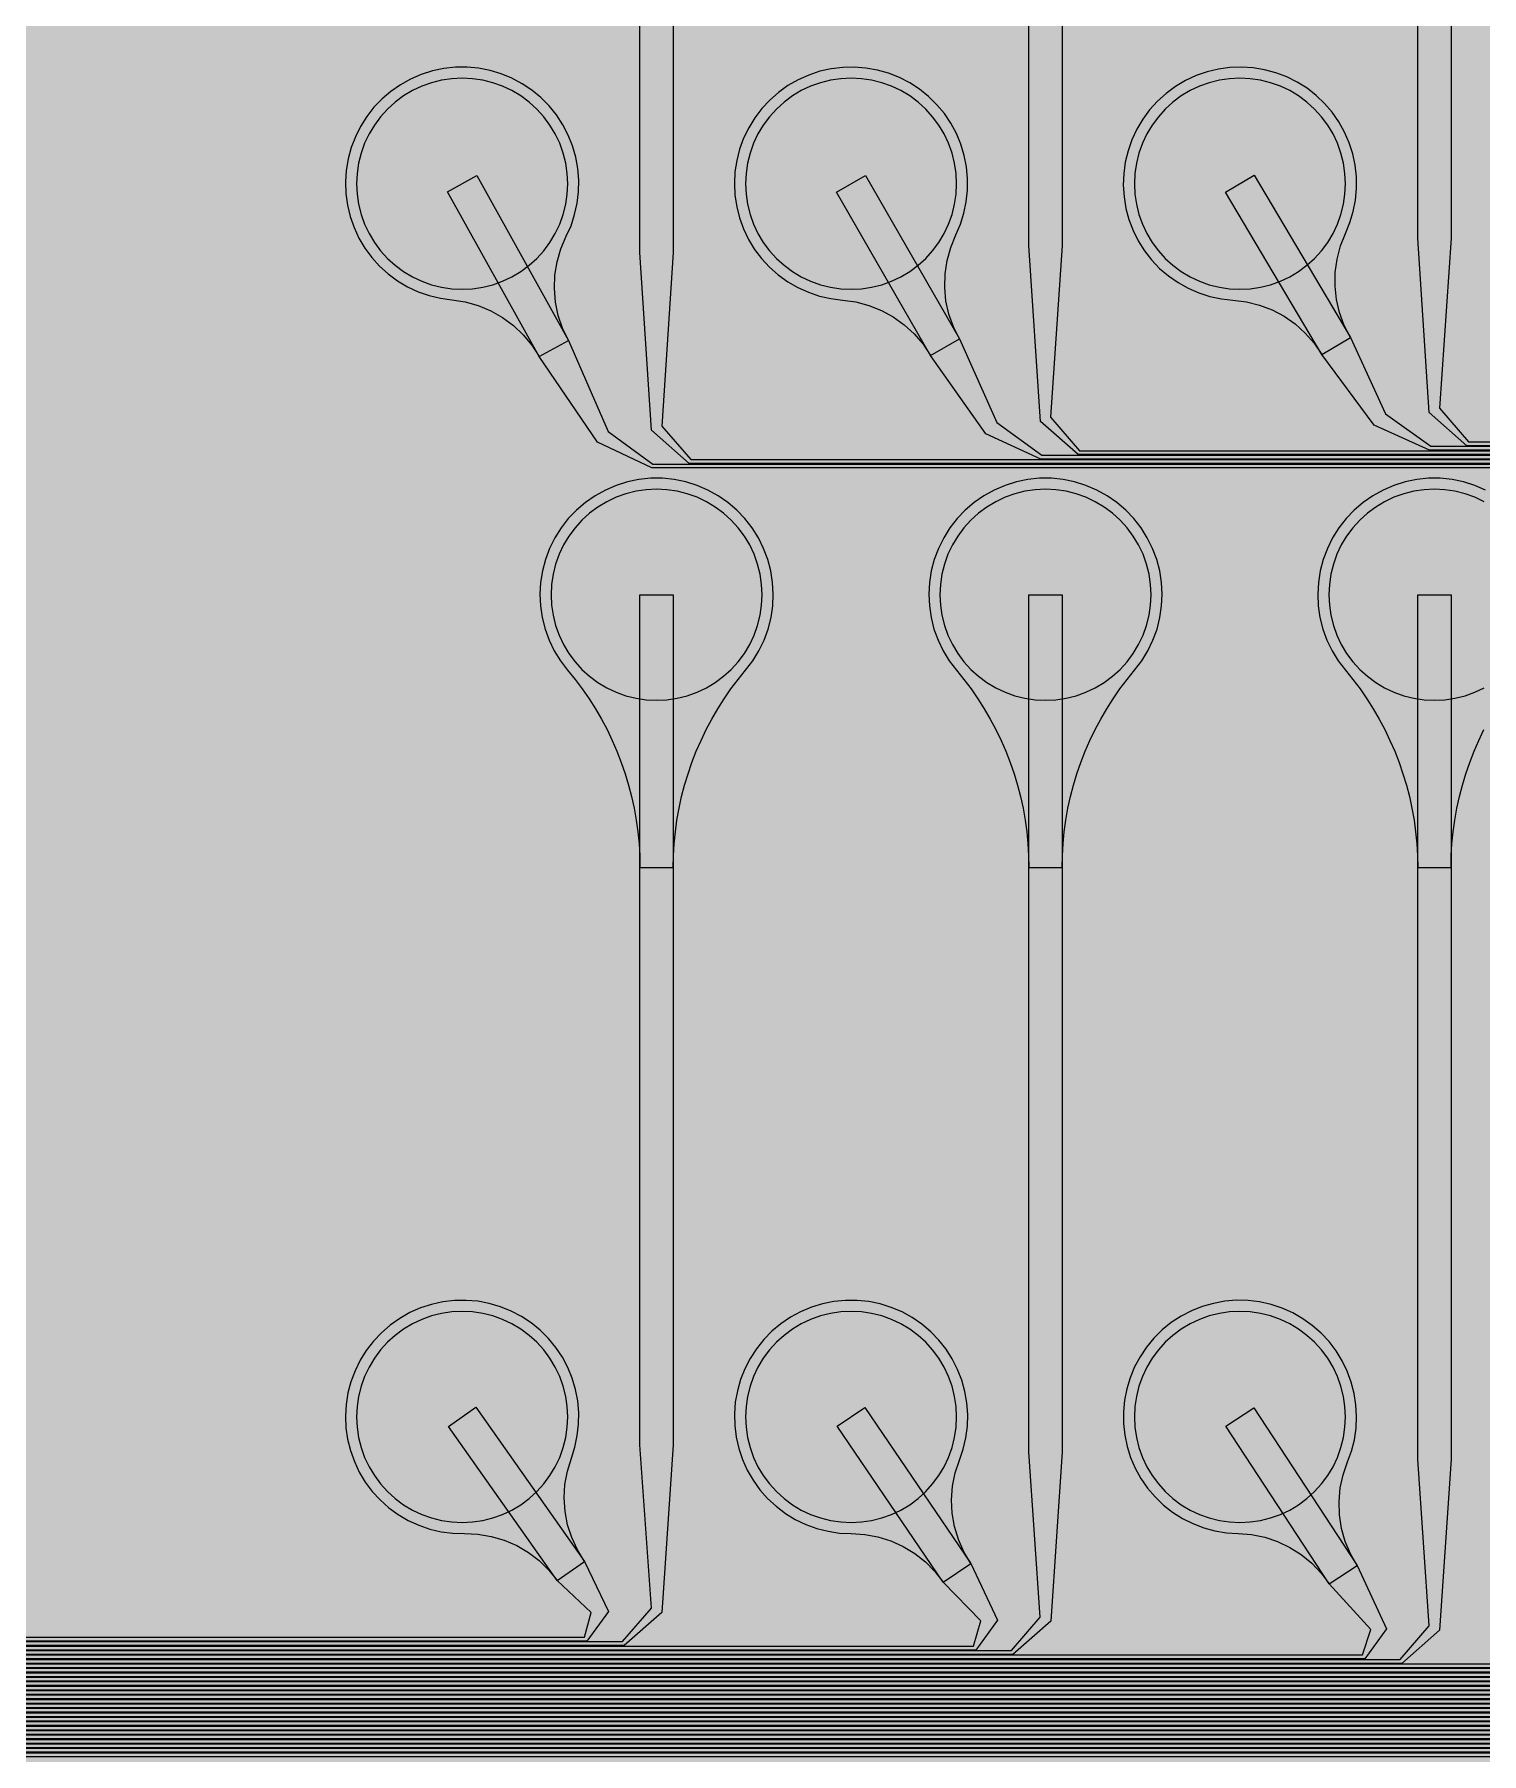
# Model space of a CAD drawing. Header units: metres. Extents: x -7231 to 10969, y -37556 to 1873.
# Drawn here: x 3172 to 4474, y -36084 to -34537 of the extents above; entities that cross this region are included whole.
import ezdxf

# ---------------------------------------------------------------- set-up
doc = ezdxf.new("R2010")
doc.units = ezdxf.units.M
for name, color, linetype in [('Metal1', 4, 'CONTINUOUS'), ('Metal2', 3, 'CONTINUOUS'), ('Polyimide', 7, 'CONTINUOUS'), ('Polyimide_Negative', 5, 'CONTINUOUS')]:
    doc.layers.add(name, color=color, linetype=linetype)

msp = doc.modelspace()

# ---------------------------------------------------------------- hatches: boundary and pattern name
at = {"layer": 'Polyimide'}
msp.add_hatch(color=7, dxfattribs=at).paths.add_polyline_path([(4065.7, -468), (4066.7, -502), (4068.5, -536), (4071.4, -570), (4075.5, -604), (4081, -638), (4088, -672), (4096.5, -706), (4106.6, -740), (4118.3, -774), (4131.6, -808), (4146.5, -842), (4162.9, -876), (4180.7, -910), (4199.8, -944), (4220.2, -978), (4241.7, -1012), (4264.2, -1046), (4287.5, -1080), (4311.5, -1114), (4336, -1148), (4360.9, -1182), (4385.9, -1216), (4410.9, -1250), (4435.7, -1284), (4460.2, -1318), (4484.2, -1352), (4507.5, -1385.9), (4530, -1419.9), (4551.5, -1453.9), (4571.9, -1487.9), (4591.1, -1521.9), (4608.9, -1555.9), (4625.3, -1589.9), (4640.1, -1623.9), (4653.4, -1657.9), (4665.1, -1691.9), (4675.2, -1725.9), (4683.7, -1759.9), (4690.7, -1793.9), (4696.2, -1827.9), (4700.3, -1861.9), (4703.2, -1895.9), (4705.1, -1929.9), (4706.1, -1963.9), (4706.4, -1997.9), (4706.5, -2031.9), (4706.5, -4793), (4710, -4838.4), (4720.2, -4882.7), (4737.1, -4925), (4760.1, -4964.2), (4788.9, -4999.5), (4822.6, -5030), (4860.5, -5055.1), (4901.8, -5074.2), (4901.8, -5074.2), (4970.7, -5105.2), (5034.7, -5145.3), (5092.8, -5193.5), (5143.8, -5249.2), (5186.9, -5311.2), (5221.2, -5378.4), (5246.2, -5449.7), (5261.4, -5523.7), (5266.5, -5599), (5261.4, -5674.3), (5246.2, -5748.3), (5221.2, -5819.6), (5186.9, -5886.8), (5143.8, -5948.8), (5092.8, -6004.5), (5034.7, -6052.7), (4970.7, -6092.8), (4901.8, -6123.8), (4860.5, -6142.9), (4822.6, -6168), (4788.9, -6198.5), (4760.1, -6233.8), (4737.1, -6273), (4720.2, -6315.3), (4710, -6359.6), (4706.5, -6405), (4706.5, -9221.5), (4710, -9266.9), (4720.2, -9311.2), (4737.1, -9353.5), (4760.1, -9392.7), (4788.9, -9428), (4822.6, -9458.5), (4860.5, -9483.6), (4901.8, -9502.7), (4970.7, -9533.7), (5034.7, -9573.8), (5092.8, -9622), (5143.8, -9677.7), (5186.9, -9739.7), (5221.2, -9806.9), (5246.2, -9878.2), (5261.4, -9952.2), (5266.5, -10027.5), (5261.4, -10102.8), (5246.2, -10176.8), (5221.2, -10248.1), (5186.9, -10315.3), (5143.8, -10377.3), (5092.8, -10433), (5034.7, -10481.2), (4970.7, -10521.3), (4901.8, -10552.3), (4860.5, -10571.4), (4822.6, -10596.5), (4788.9, -10627), (4760.1, -10662.3), (4737.1, -10701.5), (4720.2, -10743.8), (4710, -10788.1), (4706.5, -10833.5), (4706.5, -13650), (4710, -13695.4), (4720.2, -13739.7), (4737.1, -13782), (4760.1, -13821.2), (4788.9, -13856.5), (4822.6, -13887), (4860.5, -13912.1), (4901.8, -13931.2), (4970.7, -13962.2), (5034.7, -14002.2), (5092.8, -14050.5), (5143.8, -14106.2), (5186.9, -14168.2), (5221.2, -14235.4), (5246.2, -14306.7), (5261.4, -14380.7), (5266.5, -14456), (5261.4, -14531.3), (5246.2, -14605.3), (5221.2, -14676.5), (5186.9, -14743.8), (5143.8, -14805.8), (5092.8, -14861.5), (5034.7, -14909.7), (4970.7, -14949.8), (4901.8, -14980.8), (4860.5, -14999.9), (4822.6, -15025), (4788.9, -15055.5), (4760.1, -15090.8), (4737.1, -15130), (4720.2, -15172.3), (4710, -15216.6), (4706.5, -15262), (4706.5, -15456), (4720.9, -15750), (4764.1, -16041.3), (4835.7, -16326.8), (4934.9, -16604), (5060.7, -16870.2), (5212.1, -17122.7), (5387.5, -17359.2), (5585.2, -17577.3), (5803.3, -17775), (6039.8, -17950.4), (6292.3, -18101.8), (6558.4, -18227.6), (6835.6, -18326.8), (7121.2, -18398.3), (7412.4, -18441.5), (7706.5, -18456), (9969, -18456), (10047.4, -18459.8), (10125.1, -18471.4), (10201.2, -18490.4), (10275.2, -18516.9), (10346.1, -18550.5), (10413.5, -18590.8), (10476.5, -18637.6), (10534.7, -18690.3), (10587.4, -18748.5), (10634.2, -18811.5), (10674.5, -18878.9), (10708.1, -18949.8), (10734.6, -19023.8), (10753.6, -19099.9), (10765.2, -19177.6), (10769, -19256), (10769, -20895.8), (10730.2, -20951.4), (10694.6, -21009.1), (10662.2, -21068.6), (10633.2, -21129.9), (10607.6, -21192.7), (10585.5, -21256.7), (10566.9, -21322), (10552, -21388.1), (10540.8, -21455), (10533.4, -21522.3), (10529.6, -21590), (10529.6, -21657.8), (10533.4, -21725.5), (10540.8, -21792.9), (10552, -21859.7), (10566.9, -21925.9), (10585.5, -21991.1), (10607.6, -22055.2), (10633.2, -22117.9), (10662.2, -22179.2), (10694.6, -22238.7), (10730.2, -22296.4), (10769, -22352), (10769, -32454.2), (10728.7, -32510.5), (10691.7, -32568.9), (10658, -32629.3), (10627.8, -32691.6), (10601.2, -32755.4), (10578.2, -32820.7), (10558.9, -32887.1), (10543.4, -32954.5), (10531.8, -33022.7), (10524, -33091.4), (10520.1, -33160.5), (10520.1, -33229.7), (10524, -33298.8), (10531.8, -33367.5), (10543.4, -33435.7), (10558.9, -33503.1), (10578.2, -33569.5), (10601.2, -33634.8), (10627.8, -33698.6), (10658, -33760.8), (10691.7, -33821.3), (10728.7, -33879.7), (10769, -33936), (10769, -36556), (10765.2, -36634.4), (10753.6, -36712.1), (10734.6, -36788.2), (10708.1, -36862.1), (10674.5, -36933.1), (10634.2, -37000.5), (10587.4, -37063.5), (10534.7, -37121.7), (10476.5, -37174.4), (10413.5, -37221.2), (10346.1, -37261.5), (10275.2, -37295.1), (10201.2, -37321.6), (10125.1, -37340.6), (10047.4, -37352.1), (9969, -37356), (-6231, -37356), (-6309.4, -37352.1), (-6387.1, -37340.6), (-6463.2, -37321.6), (-6537.2, -37295.1), (-6608.1, -37261.5), (-6675.5, -37221.2), (-6738.5, -37174.4), (-6796.7, -37121.7), (-6849.4, -37063.5), (-6896.2, -37000.5), (-6936.5, -36933.1), (-6970.1, -36862.1), (-6996.6, -36788.2), (-7015.6, -36712.1), (-7027.2, -36634.4), (-7031, -36556), (-7031, -33936), (-6990.7, -33879.8), (-6953.7, -33821.3), (-6920, -33760.9), (-6889.8, -33698.6), (-6863.2, -33634.8), (-6840.2, -33569.5), (-6820.9, -33503.1), (-6805.4, -33435.7), (-6793.7, -33367.5), (-6785.9, -33298.8), (-6782, -33229.7), (-6782, -33160.5), (-6785.9, -33091.4), (-6793.7, -33022.7), (-6805.4, -32954.5), (-6820.9, -32887.1), (-6840.2, -32820.6), (-6863.2, -32755.4), (-6889.8, -32691.5), (-6920, -32629.3), (-6953.7, -32568.9), (-6990.7, -32510.4), (-7031, -32454.2), (-7031, -22364.8), (-6990.7, -22308.6), (-6953.7, -22250.1), (-6920, -22189.7), (-6889.8, -22127.5), (-6863.2, -22063.6), (-6840.2, -21998.4), (-6820.9, -21931.9), (-6805.4, -21864.5), (-6793.7, -21796.3), (-6785.9, -21727.6), (-6782, -21658.5), (-6782, -21589.3), (-6785.9, -21520.3), (-6793.7, -21451.5), (-6805.4, -21383.3), (-6820.9, -21315.9), (-6840.2, -21249.5), (-6863.2, -21184.2), (-6889.8, -21120.4), (-6920, -21058.1), (-6953.7, -20997.7), (-6990.7, -20939.3), (-7031, -20883), (-7031, -19256), (-7027.2, -19177.6), (-7015.6, -19099.9), (-6996.6, -19023.8), (-6970.1, -18949.8), (-6936.5, -18878.9), (-6896.2, -18811.5), (-6849.4, -18748.5), (-6796.7, -18690.3), (-6738.5, -18637.6), (-6675.5, -18590.8), (-6608.1, -18550.5), (-6537.2, -18516.9), (-6463.2, -18490.4), (-6387.1, -18471.4), (-6309.4, -18459.8), (-6231, -18456), (-3968.5, -18456), (-3674.4, -18441.5), (-3383.2, -18398.3), (-3097.6, -18326.8), (-2820.4, -18227.6), (-2554.3, -18101.8), (-2301.8, -17950.4), (-2065.3, -17775), (-1847.2, -17577.3), (-1649.5, -17359.2), (-1474.1, -17122.7), (-1322.7, -16870.2), (-1196.9, -16604), (-1097.7, -16326.8), (-1026.1, -16041.3), (-982.9, -15750), (-968.5, -15456), (-968.5, -15262), (-972, -15216.6), (-982.2, -15172.3), (-999.1, -15130), (-1022.1, -15090.8), (-1050.9, -15055.5), (-1084.6, -15025), (-1122.5, -14999.9), (-1163.8, -14980.8), (-1232.7, -14949.8), (-1296.7, -14909.7), (-1354.8, -14861.5), (-1405.8, -14805.8), (-1448.9, -14743.8), (-1483.2, -14676.5), (-1508.2, -14605.3), (-1523.4, -14531.3), (-1528.5, -14456), (-1523.4, -14380.7), (-1508.2, -14306.7), (-1483.2, -14235.4), (-1448.9, -14168.2), (-1405.8, -14106.2), (-1354.8, -14050.5), (-1296.7, -14002.2), (-1232.7, -13962.2), (-1163.8, -13931.2), (-1122.5, -13912.1), (-1084.6, -13887), (-1050.9, -13856.5), (-1022.1, -13821.2), (-999.1, -13782), (-982.2, -13739.7), (-972, -13695.4), (-968.5, -13650), (-968.5, -12309.6), (-972, -12264.3), (-982.2, -12219.9), (-999.1, -12177.7), (-1022.1, -12138.5), (-1050.9, -12103.2), (-1084.6, -12072.6), (-1122.5, -12047.5), (-1163.8, -12028.5), (-1232.7, -11997.4), (-1296.7, -11957.4), (-1354.8, -11909.1), (-1405.8, -11853.5), (-1448.9, -11791.5), (-1483.2, -11724.2), (-1508.2, -11653), (-1523.4, -11579), (-1528.5, -11503.7), (-1523.4, -11428.3), (-1508.2, -11354.4), (-1483.2, -11283.1), (-1448.9, -11215.9), (-1405.8, -11153.8), (-1354.8, -11098.2), (-1296.7, -11049.9), (-1232.7, -11009.9), (-1163.8, -10978.8), (-1122.5, -10959.8), (-1084.6, -10934.7), (-1050.9, -10904.1), (-1022.1, -10868.9), (-999.1, -10829.6), (-982.2, -10787.4), (-972, -10743), (-968.5, -10697.7), (-968.5, -9357.3), (-972, -9311.9), (-982.2, -9267.6), (-999.1, -9225.4), (-1022.1, -9186.1), (-1050.9, -9150.8), (-1084.6, -9120.3), (-1122.5, -9095.2), (-1163.8, -9076.2), (-1163.8, -9076.2), (-1232.7, -9045.1), (-1296.7, -9005.1), (-1354.8, -8956.8), (-1405.8, -8901.1), (-1448.9, -8839.1), (-1483.2, -8771.9), (-1508.2, -8700.6), (-1523.4, -8626.7), (-1528.5, -8551.3), (-1523.4, -8476), (-1508.2, -8402), (-1483.2, -8330.8), (-1448.9, -8263.5), (-1405.8, -8201.5), (-1354.8, -8145.9), (-1296.7, -8097.6), (-1232.7, -8057.6), (-1163.8, -8026.5), (-1163.8, -8026.5), (-1122.5, -8007.4), (-1084.6, -7982.4), (-1050.9, -7951.8), (-1022.1, -7916.5), (-999.1, -7877.3), (-982.2, -7835), (-972, -7790.7), (-968.5, -7745.4), (-968.5, -6405), (-972, -6359.6), (-982.2, -6315.3), (-999.1, -6273), (-1022.1, -6233.8), (-1050.9, -6198.5), (-1084.6, -6168), (-1122.5, -6142.9), (-1163.8, -6123.8), (-1163.8, -6123.8), (-1232.7, -6092.8), (-1296.7, -6052.7), (-1354.8, -6004.5), (-1405.8, -5948.8), (-1448.9, -5886.8), (-1483.2, -5819.6), (-1508.2, -5748.3), (-1523.4, -5674.3), (-1528.5, -5599), (-1523.4, -5523.7), (-1508.2, -5449.7), (-1483.2, -5378.4), (-1448.9, -5311.2), (-1405.8, -5249.2), (-1354.8, -5193.5), (-1296.7, -5145.3), (-1232.7, -5105.2), (-1163.8, -5074.2), (-1163.8, -5074.2), (-1122.5, -5055.1), (-1084.6, -5030), (-1050.9, -4999.5), (-1022.1, -4964.2), (-999.1, -4925), (-982.2, -4882.7), (-972, -4838.4), (-968.5, -4793), (-968.5, -2031.9), (-968.4, -1997.9), (-968.1, -1963.9), (-967.1, -1929.9), (-965.2, -1895.9), (-962.2, -1861.9), (-958, -1827.9), (-952.4, -1793.9), (-945.3, -1759.9), (-936.6, -1725.9), (-926.4, -1691.9), (-914.4, -1657.9), (-900.9, -1623.9), (-885.7, -1589.9), (-869.1, -1555.9), (-850.9, -1521.9), (-831.4, -1487.9), (-810.6, -1453.9), (-788.7, -1419.9), (-765.8, -1385.9), (-742.1, -1352), (-717.6, -1318), (-692.7, -1284), (-667.4, -1250), (-641.9, -1216), (-616.4, -1182), (-591.1, -1148), (-566.1, -1114), (-541.7, -1080), (-517.9, -1046), (-495, -1012), (-473.1, -978), (-452.4, -944), (-432.8, -910), (-414.7, -876), (-398, -842), (-382.9, -808), (-369.3, -774), (-357.4, -740), (-347.1, -706), (-338.4, -672), (-331.3, -638), (-325.7, -604), (-321.5, -570), (-318.6, -536), (-316.7, -502), (-315.7, -468), (-315.3, -434), (-315.2, -400), (-315.2, 401), (-315.2, 451), (-315.2, 1644), (-270.2, 1644), (-270, 1637.1), (-269.4, 1630.3), (-268.2, 1623.5), (-266.7, 1616.8), (-264.7, 1610.2), (-262.3, 1603.8), (-259.4, 1597.6), (-256.2, 1591.5), (-252.6, 1585.7), (-248.6, 1580.1), (-244.2, 1574.8), (-239.5, 1569.8), (-234.5, 1565.1), (-229.2, 1560.7), (-223.6, 1556.7), (-217.8, 1553.1), (-211.7, 1549.8), (-205.4, 1547), (-199, 1544.6), (-192.4, 1542.6), (-185.7, 1541), (-179, 1539.9), (-172.1, 1539.2), (-165.2, 1539), (-158.4, 1539.2), (-151.5, 1539.9), (-144.8, 1541), (-138.1, 1542.6), (-131.5, 1544.6), (-125.1, 1547), (-118.8, 1549.8), (-112.8, 1553.1), (-106.9, 1556.7), (-101.3, 1560.7), (-96, 1565.1), (-91, 1569.8), (-86.3, 1574.8), (-81.9, 1580.1), (-77.9, 1585.7), (-74.3, 1591.5), (-71.1, 1597.6), (-68.2, 1603.8), (-65.8, 1610.2), (-63.8, 1616.8), (-62.3, 1623.5), (-61.1, 1630.3), (-60.5, 1637.1), (-60.2, 1644), (1853, 1644), (1853, 1573), (3815.2, 1573), (3815.5, 1579.5), (3816.1, 1586.1), (3817.2, 1592.5), (3818.7, 1598.9), (3820.6, 1605.1), (3822.9, 1611.3), (3825.6, 1617.2), (3828.6, 1623), (3832.1, 1628.6), (3835.9, 1633.9), (3840.1, 1638.9), (3844.5, 1643.7), (3849.3, 1648.2), (3854.4, 1652.3), (3859.7, 1656.1), (3865.2, 1659.6), (3871, 1662.7), (3877, 1665.4), (3883.1, 1667.7), (3889.4, 1669.6), (3895.7, 1671.1), (3902.2, 1672.1), (3908.7, 1672.8), (3915.2, 1673), (3921.8, 1672.8), (3928.3, 1672.1), (3934.8, 1671.1), (3941.1, 1669.6), (3947.4, 1667.7), (3953.5, 1665.4), (3959.5, 1662.7), (3965.2, 1659.6), (3970.8, 1656.1), (3976.1, 1652.3), (3981.2, 1648.2), (3986, 1643.7), (3990.4, 1638.9), (3994.6, 1633.9), (3998.4, 1628.6), (4001.9, 1623), (4004.9, 1617.2), (4007.6, 1611.3), (4009.9, 1605.1), (4011.8, 1598.9), (4013.3, 1592.5), (4014.4, 1586.1), (4015, 1579.5), (4015.2, 1573), (4065.2, 1573), (4065.2, 451), (4065.2, 401), (4065.2, -400), (4065.3, -434), (4065.7, -468)])

# ---------------------------------------------------------------- linework, layer by layer
at = {"layer": 'Metal1'}
for points in [[(1976.7, -19211.9), (1976.7, -36098.3), (2005.7, -36127.3), (9346.8, -36127.3), (9375.8, -36098.3), (9375.8, -34935.7), (9346.8, -34906.8), (4460.8, -34906.8), (4426.9, -34876.9), (4416.5, -34720.1), (4416.5, -33931), (4446.5, -33931), (4446.5, -34720.1), (4436.1, -34873.1), (4462.2, -34903.2), (9348.2, -34903.2), (9379.3, -34934.3), (9379.3, -36099.7), (9348.2, -36130.8), (2004.3, -36130.8), (1973.2, -36099.7), (1973.2, -19211.9)], [(1984.7, -19211.9), (1984.7, -36090.3), (2013.7, -36119.2), (9338.8, -36119.2), (9367.8, -36090.3), (9367.8, -34943.7), (9338.8, -34914.8), (4110.8, -34914.8), (4076.9, -34884.9), (4066.5, -34726.5), (4066.5, -33931), (4096.5, -33931), (4096.5, -34726.5), (4086.1, -34881.1), (4112.2, -34911.3), (9340.2, -34911.3), (9371.2, -34942.3), (9371.2, -36091.7), (9340.2, -36122.8), (2012.3, -36122.8), (1981.2, -36091.7), (1981.2, -19211.9)], [(1992.7, -19211.9), (1992.7, -36082.3), (2021.7, -36111.3), (9330.8, -36111.3), (9359.8, -36082.3), (9359.8, -34951.7), (9330.8, -34922.8), (3760.8, -34922.8), (3726.9, -34892.9), (3716.5, -34732.9), (3716.5, -33931), (3746.5, -33931), (3746.5, -34732.9), (3736.1, -34889.1), (3762.2, -34919.2), (9332.2, -34919.2), (9363.3, -34950.3), (9363.3, -36083.7), (9332.2, -36114.8), (2020.3, -36114.8), (1989.2, -36083.7), (1989.2, -19211.9)], [(2024.7, -19211.9), (2024.7, -36050.3), (2053.7, -36079.2), (7900.8, -36079.2), (7927.1, -36049.2), (7916.5, -35882.9), (7916.5, -35041), (7946.5, -35041), (7946.5, -35882.9), (7935.9, -36052.8), (7902.2, -36082.8), (2052.3, -36082.8), (2021.2, -36051.7), (2021.2, -19211.9)], [(2032.7, -19211.9), (2032.7, -36042.3), (2061.7, -36071.2), (7550.8, -36071.2), (7577.1, -36041.2), (7566.5, -35876.5), (7566.5, -35041), (7596.5, -35041), (7596.5, -35876.5), (7585.9, -36044.8), (7552.2, -36074.8), (2060.3, -36074.8), (2029.2, -36043.7), (2029.2, -19211.9)], [(2040.7, -19211.9), (2040.7, -36034.3), (2069.7, -36063.3), (7200.8, -36063.3), (7227, -36033.2), (7216.5, -35870.1), (7216.5, -35041), (7246.5, -35041), (7246.5, -35870.1), (7236, -36036.8), (7202.2, -36066.8), (2068.3, -36066.8), (2037.2, -36035.7), (2037.2, -19211.9)], [(2048.8, -19211.9), (2048.8, -36026.3), (2077.7, -36055.2), (6850.8, -36055.2), (6877, -36025.1), (6866.5, -35863.7), (6866.5, -35041), (6896.5, -35041), (6896.5, -35863.7), (6886, -36028.9), (6852.2, -36058.8), (2076.3, -36058.8), (2045.2, -36027.7), (2045.2, -19211.9)], [(2056.7, -19211.9), (2056.7, -36018.3), (2085.7, -36047.2), (6500.8, -36047.2), (6527, -36017.1), (6516.5, -35857.3), (6516.5, -35041), (6546.5, -35041), (6546.5, -35857.3), (6536, -36020.9), (6502.2, -36050.8), (2084.3, -36050.8), (2053.2, -36019.7), (2053.2, -19211.9)], [(2064.7, -19211.9), (2064.7, -36010.3), (2093.7, -36039.3), (6150.8, -36039.3), (6177, -36009.1), (6166.5, -35850.9), (6166.5, -35041), (6196.5, -35041), (6196.5, -35850.9), (6186, -36012.9), (6152.2, -36042.8), (2092.3, -36042.8), (2061.2, -36011.7), (2061.2, -19211.9)], [(2072.7, -19211.9), (2072.7, -36002.3), (2101.7, -36031.2), (5800.8, -36031.2), (5827, -36001.1), (5816.5, -35844.5), (5816.5, -35041), (5846.5, -35041), (5846.5, -35844.5), (5836, -36004.9), (5802.2, -36034.8), (2100.3, -36034.8), (2069.2, -36003.7), (2069.2, -19211.9)], [(2080.7, -19211.9), (2080.7, -35994.3), (2109.7, -36023.2), (5450.8, -36023.2), (5476.9, -35993.1), (5466.5, -35838.1), (5466.5, -35041), (5496.5, -35041), (5496.5, -35838.1), (5486.1, -35996.9), (5452.2, -36026.8), (2108.3, -36026.8), (2077.2, -35995.7), (2077.2, -19211.9)], [(2088.7, -19211.9), (2088.7, -35986.3), (2117.7, -36015.2), (5100.8, -36015.2), (5126.9, -35985.1), (5116.5, -35831.7), (5116.5, -35041), (5146.5, -35041), (5146.5, -35831.7), (5136.1, -35988.9), (5102.2, -36018.8), (2116.3, -36018.8), (2085.2, -35987.7), (2085.2, -19211.9)], [(2096.7, -19211.9), (2096.7, -35978.3), (2125.7, -36007.2), (4750.8, -36007.2), (4776.9, -35977.1), (4766.5, -35825.3), (4766.5, -35041), (4796.5, -35041), (4796.5, -35825.3), (4786.1, -35980.9), (4752.2, -36010.8), (2124.3, -36010.8), (2093.2, -35979.7), (2093.2, -19211.9)], [(2104.7, -19211.9), (2104.7, -35970.3), (2133.7, -35999.3), (4400.8, -35999.3), (4426.9, -35969.1), (4416.5, -35818.9), (4416.5, -35041), (4446.5, -35041), (4446.5, -35818.9), (4436.1, -35972.9), (4402.2, -36002.8), (2132.3, -36002.8), (2101.2, -35971.7), (2101.2, -19211.9)], [(2112.7, -19211.9), (2112.7, -35962.3), (2141.7, -35991.2), (4050.8, -35991.2), (4076.8, -35961.1), (4066.5, -35812.5), (4066.5, -35041), (4096.5, -35041), (4096.5, -35812.5), (4086.2, -35964.9), (4052.2, -35994.8), (2140.3, -35994.8), (2109.2, -35963.7), (2109.2, -19211.9)], [(2120.8, -19211.9), (2120.8, -35954.3), (2149.7, -35983.2), (3700.8, -35983.2), (3726.8, -35953.1), (3716.5, -35806.1), (3716.5, -35041), (3746.5, -35041), (3746.5, -35806.1), (3736.2, -35956.9), (3702.2, -35986.8), (2148.3, -35986.8), (2117.2, -35955.7), (2117.2, -19211.9)], [(4477.6, -34946.7), (4467.9, -34942.5), (4457.7, -34939.3), (4447.4, -34937.2), (4436.8, -34936.1), (4426.2, -34936.1), (4415.6, -34937.2), (4405.3, -34939.3), (4395.1, -34942.5), (4385.4, -34946.7), (4376.1, -34951.8), (4367.4, -34957.8), (4359.3, -34964.7), (4352, -34972.4), (4345.5, -34980.8), (4339.9, -34989.8), (4335.2, -34999.3), (4331.4, -35009.2), (4328.7, -35019.4), (4327.1, -35029.9), (4326.5, -35040.5), (4327, -35051.1), (4328.5, -35061.6), (4331.1, -35071.9), (4334.8, -35081.8), (4339.4, -35091.4), (4344.9, -35100.4), (4351.4, -35108.9), (4358.1, -35117.2), (4364.6, -35125.8), (4370.7, -35134.6), (4376.4, -35143.6), (4381.8, -35152.9), (4386.9, -35162.4), (4391.5, -35172.1), (4395.8, -35181.9), (4399.7, -35191.9), (4403.2, -35202.1), (4406.3, -35212.4), (4409, -35222.7), (4411.3, -35233.2), (4413.2, -35243.8), (4414.6, -35254.4), (4415.7, -35265.1), (4416.3, -35275.8), (4416.5, -35286.6), (4446.5, -35286.6), (4446.5, -35286.6), (4446.7, -35275.8), (4447.3, -35265.1), (4448.4, -35254.4), (4449.8, -35243.8), (4451.7, -35233.2), (4454, -35222.7), (4456.7, -35212.4), (4459.8, -35202.1), (4463.3, -35191.9), (4467.2, -35181.9), (4471.5, -35172.1), (4476.1, -35162.4)]]:
    msp.add_lwpolyline(points, dxfattribs=at)
for points in [[(3746.5, -35286.6), (3746.7, -35275.8), (3747.3, -35265.1), (3748.4, -35254.4), (3749.8, -35243.8), (3751.7, -35233.2), (3754, -35222.7), (3756.7, -35212.4), (3759.8, -35202.1), (3763.3, -35191.9), (3767.2, -35181.9), (3771.5, -35172.1), (3776.1, -35162.4), (3781.2, -35152.9), (3786.6, -35143.6), (3792.3, -35134.6), (3798.4, -35125.8), (3804.9, -35117.2), (3811.6, -35108.9), (3818.1, -35100.4), (3823.6, -35091.4), (3828.2, -35081.8), (3831.9, -35071.9), (3834.5, -35061.6), (3836, -35051.1), (3836.5, -35040.5), (3835.9, -35029.9), (3834.3, -35019.4), (3831.6, -35009.2), (3827.8, -34999.3), (3823.1, -34989.8), (3817.5, -34980.8), (3811, -34972.4), (3803.7, -34964.7), (3795.6, -34957.8), (3786.9, -34951.8), (3777.6, -34946.7), (3767.9, -34942.5), (3757.7, -34939.3), (3747.4, -34937.2), (3736.8, -34936.1), (3726.2, -34936.1), (3715.6, -34937.2), (3705.3, -34939.3), (3695.1, -34942.5), (3685.4, -34946.7), (3676.1, -34951.8), (3667.4, -34957.8), (3659.3, -34964.7), (3652, -34972.4), (3645.5, -34980.8), (3639.9, -34989.8), (3635.2, -34999.3), (3631.4, -35009.2), (3628.7, -35019.4), (3627.1, -35029.9), (3626.5, -35040.5), (3627, -35051.1), (3628.5, -35061.6), (3631.1, -35071.9), (3634.8, -35081.8), (3639.4, -35091.4), (3644.9, -35100.4), (3651.4, -35108.9), (3658.1, -35117.2), (3664.6, -35125.8), (3670.7, -35134.6), (3676.4, -35143.6), (3681.8, -35152.9), (3686.9, -35162.4), (3691.5, -35172.1), (3695.8, -35181.9), (3699.7, -35191.9), (3703.2, -35202.1), (3706.3, -35212.4), (3709, -35222.7), (3711.3, -35233.2), (3713.2, -35243.8), (3714.6, -35254.4), (3715.7, -35265.1), (3716.3, -35275.8), (3716.5, -35286.6), (3746.5, -35286.6)], [(4096.5, -35286.6), (4096.7, -35275.8), (4097.3, -35265.1), (4098.4, -35254.4), (4099.8, -35243.8), (4101.7, -35233.2), (4104, -35222.7), (4106.7, -35212.4), (4109.8, -35202.1), (4113.3, -35191.9), (4117.2, -35181.9), (4121.5, -35172.1), (4126.1, -35162.4), (4131.2, -35152.9), (4136.6, -35143.6), (4142.3, -35134.6), (4148.4, -35125.8), (4154.9, -35117.2), (4161.6, -35108.9), (4168.1, -35100.4), (4173.6, -35091.4), (4178.2, -35081.8), (4181.9, -35071.9), (4184.5, -35061.6), (4186, -35051.1), (4186.5, -35040.5), (4185.9, -35029.9), (4184.3, -35019.4), (4181.6, -35009.2), (4177.8, -34999.3), (4173.1, -34989.8), (4167.5, -34980.8), (4161, -34972.4), (4153.7, -34964.7), (4145.6, -34957.8), (4136.9, -34951.8), (4127.6, -34946.7), (4117.9, -34942.5), (4107.7, -34939.3), (4097.4, -34937.2), (4086.8, -34936.1), (4076.2, -34936.1), (4065.6, -34937.2), (4055.3, -34939.3), (4045.1, -34942.5), (4035.4, -34946.7), (4026.1, -34951.8), (4017.4, -34957.8), (4009.3, -34964.7), (4002, -34972.4), (3995.5, -34980.8), (3989.9, -34989.8), (3985.2, -34999.3), (3981.4, -35009.2), (3978.7, -35019.4), (3977.1, -35029.9), (3976.5, -35040.5), (3977, -35051.1), (3978.5, -35061.6), (3981.1, -35071.9), (3984.8, -35081.8), (3989.4, -35091.4), (3994.9, -35100.4), (4001.4, -35108.9), (4008.1, -35117.2), (4014.6, -35125.8), (4020.7, -35134.6), (4026.4, -35143.6), (4031.8, -35152.9), (4036.9, -35162.4), (4041.5, -35172.1), (4045.8, -35181.9), (4049.7, -35191.9), (4053.2, -35202.1), (4056.3, -35212.4), (4059, -35222.7), (4061.3, -35233.2), (4063.2, -35243.8), (4064.6, -35254.4), (4065.7, -35265.1), (4066.3, -35275.8), (4066.5, -35286.6), (4096.5, -35286.6)]]:
    msp.add_lwpolyline(points, close=True, dxfattribs=at)
at = {"layer": 'Metal2'}
for points in [[(1980.7, -19211.9), (1980.7, -36094.3), (2009.7, -36123.3), (9342.8, -36123.3), (9371.8, -36094.3), (9371.8, -34939.7), (9342.8, -34910.8), (4427.2, -34910.8), (4377.3, -34888.4), (4330.2, -34824.6), (4243.6, -34678.7), (4269.4, -34663.3), (4356, -34809.3), (4387.6, -34878), (4428.2, -34907.2), (9344.2, -34907.2), (9375.2, -34938.3), (9375.2, -36095.7), (9344.2, -36126.8), (2008.3, -36126.8), (1977.2, -36095.7), (1977.2, -19211.9)], [(1988.7, -19211.9), (1988.7, -36086.3), (2017.7, -36115.3), (9334.8, -36115.3), (9363.8, -36086.3), (9363.8, -34947.7), (9334.8, -34918.8), (4077.2, -34918.8), (4027.8, -34896), (3978, -34825.6), (3893.5, -34678.5), (3919.5, -34663.5), (4004, -34810.7), (4037.8, -34886), (4078.2, -34915.2), (9336.2, -34915.2), (9367.2, -34946.3), (9367.2, -36087.7), (9336.2, -36118.8), (2016.3, -36118.8), (1985.2, -36087.7), (1985.2, -19211.9)], [(1996.7, -19211.9), (1996.7, -36078.3), (2025.7, -36107.2), (9326.8, -36107.2), (9355.8, -36078.3), (9355.8, -34955.7), (9326.8, -34926.8), (3727.2, -34926.8), (3678.3, -34903.5), (3625.9, -34826.6), (3543.4, -34678.3), (3569.6, -34663.7), (3652.1, -34812), (3688, -34894), (3728.2, -34923.3), (9328.2, -34923.3), (9359.2, -34954.3), (9359.2, -36079.7), (9328.2, -36110.8), (2024.3, -36110.8), (1993.2, -36079.7), (1993.2, -19211.9)], [(2020.7, -19211.9), (2020.7, -36054.3), (2049.7, -36083.2), (8216.8, -36083.2), (8230.2, -36057.5), (8164.4, -35941.2), (8092.9, -35787.3), (8120.1, -35774.7), (8191.6, -35928.6), (8240, -36058.1), (8218.7, -36086.8), (2048.3, -36086.8), (2017.2, -36055.7), (2017.2, -19211.9)], [(2028.7, -19211.9), (2028.7, -36046.3), (2057.7, -36075.2), (7866.7, -36075.2), (7879.8, -36049.6), (7816, -35940.6), (7743, -35787.5), (7770, -35774.5), (7843.1, -35927.7), (7889.8, -36050.2), (7868.7, -36078.8), (2056.3, -36078.8), (2025.2, -36047.7), (2025.2, -19211.9)], [(2036.7, -19211.9), (2036.7, -36038.3), (2065.7, -36067.2), (7516.7, -36067.2), (7529.4, -36041.8), (7467.7, -35940), (7393, -35787.6), (7420, -35774.4), (7494.7, -35926.8), (7539.6, -36042.3), (7518.7, -36070.8), (2064.3, -36070.8), (2033.2, -36039.7), (2033.2, -19211.9)], [(2044.7, -19211.9), (2044.7, -36030.3), (2073.7, -36059.2), (7166.7, -36059.2), (7178.9, -36034), (7119.5, -35939.3), (7043.1, -35787.8), (7069.9, -35774.2), (7146.3, -35925.8), (7189.5, -36034.4), (7168.7, -36062.8), (2072.3, -36062.8), (2041.2, -36031.7), (2041.2, -19211.9)], [(2052.7, -19211.9), (2052.7, -36022.3), (2081.7, -36051.3), (6816.7, -36051.3), (6828.5, -36026.2), (6771.4, -35938.5), (6693.2, -35787.9), (6719.8, -35774.1), (6798, -35924.7), (6839.3, -36026.6), (6818.7, -36054.8), (2080.3, -36054.8), (2049.2, -36023.7), (2049.2, -19211.9)], [(2060.7, -19211.9), (2060.7, -36014.3), (2089.7, -36043.2), (6466.7, -36043.2), (6478, -36018.4), (6423.3, -35937.7), (6343.3, -35788.1), (6369.7, -35773.9), (6449.8, -35923.6), (6489.2, -36018.7), (6468.7, -36046.8), (2088.3, -36046.8), (2057.2, -36015.7), (2057.2, -19211.9)], [(2068.7, -19211.9), (2068.7, -36006.3), (2097.7, -36035.2), (6116.7, -36035.2), (6127.4, -36010.6), (6075.3, -35936.8), (5993.4, -35788.2), (6019.6, -35773.8), (6101.6, -35922.4), (6139, -36010.8), (6118.7, -36038.8), (2096.3, -36038.8), (2065.2, -36007.7), (2065.2, -19211.9)], [(2076.7, -19211.9), (2076.7, -35998.3), (2105.7, -36027.2), (5766.7, -36027.2), (5776.9, -36002.9), (5727.4, -35935.9), (5643.5, -35788.4), (5669.5, -35773.6), (5753.5, -35921.1), (5788.9, -36003), (5768.7, -36030.8), (2104.3, -36030.8), (2073.2, -35999.7), (2073.2, -19211.9)], [(2084.7, -19211.9), (2084.7, -35990.3), (2113.7, -36019.2), (5416.7, -36019.2), (5426.3, -35995.2), (5379.6, -35934.9), (5293.6, -35788.6), (5319.4, -35773.4), (5405.5, -35919.7), (5438.7, -35995.1), (5418.7, -36022.8), (2112.3, -36022.8), (2081.2, -35991.7), (2081.2, -19211.9)], [(2092.7, -19211.9), (2092.7, -35982.3), (2121.7, -36011.2), (5066.7, -36011.2), (5075.6, -35987.5), (5031.9, -35933.8), (4943.7, -35788.8), (4969.3, -35773.2), (5057.5, -35918.2), (5088.6, -35987.3), (5068.7, -36014.8), (2120.3, -36014.8), (2089.2, -35983.7), (2089.2, -19211.9)], [(2100.7, -19211.9), (2100.7, -35974.3), (2129.7, -36003.2), (4716.7, -36003.2), (4724.9, -35979.8), (4684.3, -35932.6), (4593.8, -35789), (4619.2, -35773), (4709.7, -35916.6), (4738.5, -35979.4), (4718.7, -36006.8), (2128.3, -36006.8), (2097.2, -35975.7), (2097.2, -19211.9)], [(2108.7, -19211.9), (2108.7, -35966.3), (2137.7, -35995.2), (4366.7, -35995.2), (4374.2, -35972.2), (4336.8, -35931.3), (4243.9, -35789.2), (4269.1, -35772.8), (4361.9, -35914.8), (4388.4, -35971.6), (4368.8, -35998.8), (2136.3, -35998.8), (2105.2, -35967.7), (2105.2, -19211.9)], [(2116.7, -19211.9), (2116.7, -35958.3), (2145.7, -35987.3), (4016.7, -35987.3), (4023.4, -35964.6), (3989.4, -35929.8), (3894.1, -35789.4), (3918.9, -35772.6), (4014.2, -35913), (4038.3, -35963.8), (4018.8, -35990.8), (2144.3, -35990.8), (2113.2, -35959.7), (2113.2, -19211.9)], [(2124.8, -19211.9), (2124.8, -35950.3), (2153.7, -35979.2), (3666.6, -35979.2), (3672.5, -35957), (3642.1, -35928.3), (3544.2, -35789.7), (3568.8, -35772.3), (3666.6, -35911), (3688.3, -35956), (3668.8, -35982.8), (2152.3, -35982.8), (2121.2, -35951.7), (2121.2, -19211.9)]]:
    msp.add_lwpolyline(points, dxfattribs=at)
for points in [[(3652.1, -34812), (3646.8, -34801), (3642.9, -34789.5), (3640.5, -34777.6), (3639.5, -34765.4), (3640, -34753.3), (3642, -34741.2), (3645.4, -34729.5), (3650.2, -34718.3), (3654.5, -34708.8), (3657.7, -34698.8), (3660, -34688.6), (3661.3, -34678.2), (3661.4, -34667.7), (3660.6, -34657.3), (3658.7, -34647), (3655.8, -34636.9), (3651.9, -34627.2), (3647.1, -34617.9), (3641.3, -34609.1), (3634.7, -34601), (3627.4, -34593.5), (3619.3, -34586.8), (3610.6, -34581), (3601.3, -34576.1), (3591.6, -34572.1), (3581.6, -34569), (3571.3, -34567.1), (3560.9, -34566.1), (3550.4, -34566.2), (3540, -34567.3), (3529.7, -34569.5), (3519.7, -34572.6), (3510.1, -34576.8), (3501, -34581.9), (3492.4, -34587.9), (3484.4, -34594.7), (3477.1, -34602.2), (3470.7, -34610.5), (3465.1, -34619.4), (3460.4, -34628.7), (3456.7, -34638.5), (3453.9, -34648.6), (3452.2, -34659), (3451.5, -34669.4), (3451.9, -34679.9), (3453.3, -34690.3), (3455.7, -34700.5), (3459.2, -34710.4), (3463.6, -34719.9), (3468.9, -34728.9), (3475.1, -34737.3), (3482.1, -34745.1), (3489.9, -34752.2), (3498.3, -34758.4), (3507.3, -34763.8), (3516.8, -34768.2), (3526.7, -34771.7), (3536.9, -34774.1), (3547.3, -34775.6), (3559.3, -34777.4), (3571, -34780.7), (3582.3, -34785.3), (3592.9, -34791.3), (3602.7, -34798.6), (3611.5, -34807), (3619.3, -34816.3), (3625.9, -34826.6), (3652.1, -34812)], [(4004, -34810.7), (3998.6, -34799.8), (3994.5, -34788.3), (3991.9, -34776.4), (3990.8, -34764.3), (3991.1, -34752.1), (3992.9, -34740.1), (3996.2, -34728.3), (4000.9, -34717.1), (4005, -34707.4), (4008.1, -34697.4), (4010.2, -34687.2), (4011.3, -34676.7), (4011.4, -34666.3), (4010.4, -34655.8), (4008.4, -34645.6), (4005.3, -34635.5), (4001.3, -34625.9), (3996.3, -34616.6), (3990.5, -34607.9), (3983.8, -34599.9), (3976.3, -34592.5), (3968.1, -34586), (3959.3, -34580.3), (3950, -34575.4), (3940.3, -34571.6), (3930.2, -34568.7), (3919.9, -34566.9), (3909.4, -34566), (3899, -34566.3), (3888.6, -34567.5), (3878.3, -34569.8), (3868.4, -34573.2), (3858.8, -34577.4), (3849.7, -34582.7), (3841.2, -34588.8), (3833.4, -34595.7), (3826.2, -34603.3), (3819.9, -34611.7), (3814.4, -34620.6), (3809.8, -34630), (3806.2, -34639.9), (3803.6, -34650), (3802, -34660.4), (3801.5, -34670.9), (3802, -34681.3), (3803.6, -34691.7), (3806.1, -34701.8), (3809.7, -34711.7), (3814.2, -34721.1), (3819.7, -34730.1), (3826, -34738.4), (3833.2, -34746.1), (3841, -34753.1), (3849.5, -34759.2), (3858.6, -34764.4), (3868.1, -34768.7), (3878.1, -34772.1), (3888.3, -34774.4), (3898.7, -34775.7), (3910.8, -34777.4), (3922.5, -34780.5), (3933.9, -34785), (3944.5, -34790.8), (3954.4, -34797.9), (3963.4, -34806.2), (3971.3, -34815.5), (3978, -34825.6), (4004, -34810.7)], [(4356, -34809.3), (4350.4, -34798.5), (4346.2, -34787), (4343.4, -34775.2), (4342.1, -34763.1), (4342.3, -34750.9), (4343.9, -34738.8), (4347, -34727), (4351.5, -34715.7), (4355.5, -34706), (4358.5, -34696), (4360.5, -34685.7), (4361.4, -34675.2), (4361.3, -34664.8), (4360.2, -34654.3), (4358, -34644.1), (4354.8, -34634.1), (4350.6, -34624.5), (4345.5, -34615.3), (4339.5, -34606.7), (4332.7, -34598.8), (4325.1, -34591.5), (4316.9, -34585.1), (4308, -34579.5), (4298.6, -34574.8), (4288.8, -34571.1), (4278.7, -34568.4), (4268.4, -34566.7), (4257.9, -34566), (4247.5, -34566.4), (4237.1, -34567.8), (4226.9, -34570.3), (4217, -34573.7), (4207.5, -34578.1), (4198.5, -34583.5), (4190, -34589.7), (4182.3, -34596.7), (4175.2, -34604.5), (4169, -34612.9), (4163.7, -34621.9), (4159.2, -34631.4), (4155.8, -34641.3), (4153.3, -34651.5), (4151.9, -34661.9), (4151.5, -34672.4), (4152.2, -34682.8), (4153.9, -34693.2), (4156.6, -34703.3), (4160.3, -34713.1), (4165, -34722.5), (4170.6, -34731.3), (4177, -34739.6), (4184.2, -34747.2), (4192.2, -34754), (4200.8, -34760), (4209.9, -34765.1), (4219.6, -34769.3), (4229.5, -34772.5), (4239.8, -34774.7), (4250.2, -34775.8), (4262.3, -34777.3), (4274.1, -34780.2), (4285.5, -34784.6), (4296.3, -34790.3), (4306.3, -34797.2), (4315.3, -34805.4), (4323.4, -34814.5), (4330.2, -34824.6), (4356, -34809.3)], [(3666.6, -35911), (3660.2, -35900.6), (3655.1, -35889.6), (3651.4, -35878), (3649.1, -35866), (3648.3, -35853.8), (3649, -35841.7), (3651.2, -35829.7), (3654.8, -35818), (3658, -35808.1), (3660.1, -35797.8), (3661.3, -35787.4), (3661.4, -35776.9), (3660.5, -35766.5), (3658.5, -35756.2), (3655.5, -35746.1), (3651.6, -35736.4), (3646.7, -35727.2), (3640.8, -35718.5), (3634.2, -35710.4), (3626.8, -35703), (3618.6, -35696.4), (3609.9, -35690.6), (3600.6, -35685.7), (3590.9, -35681.8), (3580.8, -35678.9), (3570.5, -35676.9), (3560.1, -35676.1), (3549.6, -35676.2), (3539.2, -35677.4), (3529, -35679.7), (3519, -35682.9), (3509.4, -35687.1), (3500.3, -35692.3), (3491.7, -35698.4), (3483.8, -35705.2), (3476.6, -35712.8), (3470.2, -35721.1), (3464.7, -35730), (3460.1, -35739.4), (3456.4, -35749.3), (3453.7, -35759.4), (3452.1, -35769.8), (3451.5, -35780.2), (3451.9, -35790.7), (3453.4, -35801.1), (3455.9, -35811.2), (3459.5, -35821.1), (3463.9, -35830.6), (3469.3, -35839.6), (3475.6, -35848), (3482.7, -35855.7), (3490.5, -35862.7), (3499, -35868.8), (3508, -35874.1), (3517.5, -35878.5), (3527.5, -35881.9), (3537.7, -35884.3), (3548, -35885.7), (3558.5, -35886), (3570.7, -35886.5), (3582.7, -35888.5), (3594.4, -35891.9), (3605.6, -35896.7), (3616.1, -35902.9), (3625.8, -35910.3), (3634.5, -35918.8), (3642.1, -35928.3), (3666.6, -35911)], [(4014.2, -35913), (4008, -35902.5), (4003.1, -35891.3), (3999.6, -35879.7), (3997.6, -35867.7), (3997, -35855.5), (3997.9, -35843.4), (4000.2, -35831.4), (4004.1, -35819.8), (4007.4, -35809.9), (4009.8, -35799.7), (4011.2, -35789.3), (4011.5, -35778.8), (4010.7, -35768.4), (4009, -35758.1), (4006.2, -35748), (4002.4, -35738.2), (3997.6, -35728.8), (3992, -35720), (3985.5, -35711.8), (3978.2, -35704.3), (3970.2, -35697.5), (3961.5, -35691.6), (3952.4, -35686.5), (3942.7, -35682.4), (3932.7, -35679.3), (3922.4, -35677.2), (3912, -35676.1), (3901.5, -35676.1), (3891.1, -35677.1), (3880.8, -35679.2), (3870.8, -35682.3), (3861.1, -35686.3), (3851.9, -35691.3), (3843.3, -35697.2), (3835.2, -35703.9), (3827.9, -35711.4), (3821.3, -35719.6), (3815.6, -35728.4), (3810.9, -35737.7), (3807, -35747.4), (3804.2, -35757.5), (3802.3, -35767.8), (3801.5, -35778.3), (3801.8, -35788.8), (3803.1, -35799.2), (3805.4, -35809.4), (3808.7, -35819.3), (3813, -35828.9), (3818.3, -35837.9), (3824.4, -35846.5), (3831.3, -35854.3), (3839, -35861.4), (3847.4, -35867.8), (3856.3, -35873.2), (3865.8, -35877.8), (3875.6, -35881.4), (3885.8, -35883.9), (3896.1, -35885.5), (3906.6, -35886), (3918.8, -35886.7), (3930.7, -35888.9), (3942.4, -35892.6), (3953.5, -35897.6), (3963.9, -35904), (3973.4, -35911.5), (3982, -35920.2), (3989.4, -35929.8), (4014.2, -35913)], [(4361.9, -35914.8), (4355.9, -35904.3), (4351.2, -35893), (4347.9, -35881.3), (4346, -35869.2), (4345.7, -35857.1), (4346.8, -35844.9), (4349.4, -35833), (4353.4, -35821.5), (4356.9, -35811.7), (4359.5, -35801.5), (4361, -35791.1), (4361.5, -35780.7), (4360.9, -35770.2), (4359.3, -35759.8), (4356.7, -35749.7), (4353.1, -35739.9), (4348.5, -35730.4), (4343, -35721.5), (4336.7, -35713.2), (4329.5, -35705.5), (4321.6, -35698.6), (4313.1, -35692.6), (4304, -35687.4), (4294.4, -35683.1), (4284.5, -35679.8), (4274.2, -35677.5), (4263.8, -35676.3), (4253.4, -35676), (4242.9, -35676.9), (4232.6, -35678.8), (4222.5, -35681.6), (4212.8, -35685.5), (4203.5, -35690.4), (4194.7, -35696.1), (4186.6, -35702.7), (4179.1, -35710), (4172.4, -35718.1), (4166.6, -35726.8), (4161.6, -35736), (4157.6, -35745.7), (4154.6, -35755.7), (4152.6, -35766), (4151.6, -35776.5), (4151.7, -35786.9), (4152.8, -35797.4), (4154.9, -35807.6), (4158.1, -35817.6), (4162.2, -35827.2), (4167.3, -35836.4), (4173.3, -35845), (4180.1, -35853), (4187.6, -35860.3), (4195.9, -35866.7), (4204.7, -35872.3), (4214.1, -35877), (4223.9, -35880.8), (4234, -35883.6), (4244.3, -35885.3), (4254.8, -35886), (4266.9, -35886.9), (4278.9, -35889.3), (4290.4, -35893.2), (4301.4, -35898.4), (4311.7, -35904.9), (4321.1, -35912.7), (4329.5, -35921.5), (4336.8, -35931.3), (4361.9, -35914.8)]]:
    msp.add_lwpolyline(points, close=True, dxfattribs=at)
at = {"layer": 'Polyimide_Negative'}
for points in [[(3651.5, -34671), (3651, -34661.7), (3649.7, -34652.5), (3647.4, -34643.4), (3644.3, -34634.6), (3640.3, -34626.2), (3635.5, -34618.2), (3629.9, -34610.7), (3623.7, -34603.8), (3616.8, -34597.6), (3609.3, -34592), (3601.3, -34587.2), (3592.9, -34583.2), (3584.1, -34580.1), (3575, -34577.8), (3565.8, -34576.5), (3556.5, -34576), (3547.2, -34576.5), (3538, -34577.8), (3528.9, -34580.1), (3520.1, -34583.2), (3511.7, -34587.2), (3503.7, -34592), (3496.2, -34597.6), (3489.3, -34603.8), (3483.1, -34610.7), (3477.5, -34618.2), (3472.7, -34626.2), (3468.7, -34634.6), (3465.6, -34643.4), (3463.3, -34652.5), (3462, -34661.7), (3461.5, -34671), (3462, -34680.3), (3463.3, -34689.5), (3465.6, -34698.6), (3468.7, -34707.4), (3472.7, -34715.8), (3477.5, -34723.8), (3483.1, -34731.3), (3489.3, -34738.2), (3496.2, -34744.4), (3503.7, -34750), (3511.7, -34754.8), (3520.1, -34758.8), (3528.9, -34761.9), (3538, -34764.2), (3547.2, -34765.5), (3556.5, -34766), (3565.8, -34765.5), (3575, -34764.2), (3584.1, -34761.9), (3592.9, -34758.8), (3601.3, -34754.8), (3609.3, -34750), (3616.8, -34744.4), (3623.7, -34738.2), (3629.9, -34731.3), (3635.5, -34723.8), (3640.3, -34715.8), (3644.3, -34707.4), (3647.4, -34698.6), (3649.7, -34689.5), (3651, -34680.3), (3651.5, -34671)], [(4001.5, -34671), (4001, -34661.7), (3999.7, -34652.5), (3997.4, -34643.4), (3994.3, -34634.6), (3990.3, -34626.2), (3985.5, -34618.2), (3979.9, -34610.7), (3973.7, -34603.8), (3966.8, -34597.6), (3959.3, -34592), (3951.3, -34587.2), (3942.9, -34583.2), (3934.1, -34580.1), (3925, -34577.8), (3915.8, -34576.5), (3906.5, -34576), (3897.2, -34576.5), (3888, -34577.8), (3878.9, -34580.1), (3870.1, -34583.2), (3861.7, -34587.2), (3853.7, -34592), (3846.2, -34597.6), (3839.3, -34603.8), (3833.1, -34610.7), (3827.5, -34618.2), (3822.7, -34626.2), (3818.7, -34634.6), (3815.6, -34643.4), (3813.3, -34652.5), (3812, -34661.7), (3811.5, -34671), (3812, -34680.3), (3813.3, -34689.5), (3815.6, -34698.6), (3818.7, -34707.4), (3822.7, -34715.8), (3827.5, -34723.8), (3833.1, -34731.3), (3839.3, -34738.2), (3846.2, -34744.4), (3853.7, -34750), (3861.7, -34754.8), (3870.1, -34758.8), (3878.9, -34761.9), (3888, -34764.2), (3897.2, -34765.5), (3906.5, -34766), (3915.8, -34765.5), (3925, -34764.2), (3934.1, -34761.9), (3942.9, -34758.8), (3951.3, -34754.8), (3959.3, -34750), (3966.8, -34744.4), (3973.7, -34738.2), (3979.9, -34731.3), (3985.5, -34723.8), (3990.3, -34715.8), (3994.3, -34707.4), (3997.4, -34698.6), (3999.7, -34689.5), (4001, -34680.3), (4001.5, -34671)], [(4351.5, -34671), (4351, -34661.7), (4349.7, -34652.5), (4347.4, -34643.4), (4344.3, -34634.6), (4340.3, -34626.2), (4335.5, -34618.2), (4329.9, -34610.7), (4323.7, -34603.8), (4316.8, -34597.6), (4309.3, -34592), (4301.3, -34587.2), (4292.9, -34583.2), (4284.1, -34580.1), (4275, -34577.8), (4265.8, -34576.5), (4256.5, -34576), (4247.2, -34576.5), (4238, -34577.8), (4228.9, -34580.1), (4220.1, -34583.2), (4211.7, -34587.2), (4203.7, -34592), (4196.2, -34597.6), (4189.3, -34603.8), (4183.1, -34610.7), (4177.5, -34618.2), (4172.7, -34626.2), (4168.7, -34634.6), (4165.6, -34643.4), (4163.3, -34652.5), (4162, -34661.7), (4161.5, -34671), (4162, -34680.3), (4163.3, -34689.5), (4165.6, -34698.6), (4168.7, -34707.4), (4172.7, -34715.8), (4177.5, -34723.8), (4183.1, -34731.3), (4189.3, -34738.2), (4196.2, -34744.4), (4203.7, -34750), (4211.7, -34754.8), (4220.1, -34758.8), (4228.9, -34761.9), (4238, -34764.2), (4247.2, -34765.5), (4256.5, -34766), (4265.8, -34765.5), (4275, -34764.2), (4284.1, -34761.9), (4292.9, -34758.8), (4301.3, -34754.8), (4309.3, -34750), (4316.8, -34744.4), (4323.7, -34738.2), (4329.9, -34731.3), (4335.5, -34723.8), (4340.3, -34715.8), (4344.3, -34707.4), (4347.4, -34698.6), (4349.7, -34689.5), (4351, -34680.3), (4351.5, -34671)], [(3826.5, -35041), (3826, -35031.7), (3824.7, -35022.5), (3822.4, -35013.4), (3819.3, -35004.6), (3815.3, -34996.2), (3810.5, -34988.2), (3804.9, -34980.7), (3798.7, -34973.8), (3791.8, -34967.6), (3784.3, -34962), (3776.3, -34957.2), (3767.9, -34953.2), (3759.1, -34950.1), (3750, -34947.8), (3740.8, -34946.5), (3731.5, -34946), (3722.2, -34946.5), (3713, -34947.8), (3703.9, -34950.1), (3695.1, -34953.2), (3686.7, -34957.2), (3678.7, -34962), (3671.2, -34967.6), (3664.3, -34973.8), (3658.1, -34980.7), (3652.5, -34988.2), (3647.7, -34996.2), (3643.7, -35004.6), (3640.6, -35013.4), (3638.3, -35022.5), (3637, -35031.7), (3636.5, -35041), (3637, -35050.3), (3638.3, -35059.5), (3640.6, -35068.6), (3643.7, -35077.4), (3647.7, -35085.8), (3652.5, -35093.8), (3658.1, -35101.3), (3664.3, -35108.2), (3671.2, -35114.4), (3678.7, -35120), (3686.7, -35124.8), (3695.1, -35128.8), (3703.9, -35131.9), (3713, -35134.2), (3722.2, -35135.5), (3731.5, -35136), (3740.8, -35135.5), (3750, -35134.2), (3759.1, -35131.9), (3767.9, -35128.8), (3776.3, -35124.8), (3784.3, -35120), (3791.8, -35114.4), (3798.7, -35108.2), (3804.9, -35101.3), (3810.5, -35093.8), (3815.3, -35085.8), (3819.3, -35077.4), (3822.4, -35068.6), (3824.7, -35059.5), (3826, -35050.3), (3826.5, -35041)], [(4176.5, -35041), (4176, -35031.7), (4174.7, -35022.5), (4172.4, -35013.4), (4169.3, -35004.6), (4165.3, -34996.2), (4160.5, -34988.2), (4154.9, -34980.7), (4148.7, -34973.8), (4141.8, -34967.6), (4134.3, -34962), (4126.3, -34957.2), (4117.9, -34953.2), (4109.1, -34950.1), (4100, -34947.8), (4090.8, -34946.5), (4081.5, -34946), (4072.2, -34946.5), (4063, -34947.8), (4053.9, -34950.1), (4045.1, -34953.2), (4036.7, -34957.2), (4028.7, -34962), (4021.2, -34967.6), (4014.3, -34973.8), (4008.1, -34980.7), (4002.5, -34988.2), (3997.7, -34996.2), (3993.7, -35004.6), (3990.6, -35013.4), (3988.3, -35022.5), (3987, -35031.7), (3986.5, -35041), (3987, -35050.3), (3988.3, -35059.5), (3990.6, -35068.6), (3993.7, -35077.4), (3997.7, -35085.8), (4002.5, -35093.8), (4008.1, -35101.3), (4014.3, -35108.2), (4021.2, -35114.4), (4028.7, -35120), (4036.7, -35124.8), (4045.1, -35128.8), (4053.9, -35131.9), (4063, -35134.2), (4072.2, -35135.5), (4081.5, -35136), (4090.8, -35135.5), (4100, -35134.2), (4109.1, -35131.9), (4117.9, -35128.8), (4126.3, -35124.8), (4134.3, -35120), (4141.8, -35114.4), (4148.7, -35108.2), (4154.9, -35101.3), (4160.5, -35093.8), (4165.3, -35085.8), (4169.3, -35077.4), (4172.4, -35068.6), (4174.7, -35059.5), (4176, -35050.3), (4176.5, -35041)], [(3651.5, -35781), (3651, -35771.7), (3649.7, -35762.5), (3647.4, -35753.4), (3644.3, -35744.6), (3640.3, -35736.2), (3635.5, -35728.2), (3629.9, -35720.7), (3623.7, -35713.8), (3616.8, -35707.6), (3609.3, -35702), (3601.3, -35697.2), (3592.9, -35693.2), (3584.1, -35690.1), (3575, -35687.8), (3565.8, -35686.5), (3556.5, -35686), (3547.2, -35686.5), (3538, -35687.8), (3528.9, -35690.1), (3520.1, -35693.2), (3511.7, -35697.2), (3503.7, -35702), (3496.2, -35707.6), (3489.3, -35713.8), (3483.1, -35720.7), (3477.5, -35728.2), (3472.7, -35736.2), (3468.7, -35744.6), (3465.6, -35753.4), (3463.3, -35762.5), (3462, -35771.7), (3461.5, -35781), (3462, -35790.3), (3463.3, -35799.5), (3465.6, -35808.6), (3468.7, -35817.4), (3472.7, -35825.8), (3477.5, -35833.8), (3483.1, -35841.3), (3489.3, -35848.2), (3496.2, -35854.4), (3503.7, -35860), (3511.7, -35864.8), (3520.1, -35868.8), (3528.9, -35871.9), (3538, -35874.2), (3547.2, -35875.5), (3556.5, -35876), (3565.8, -35875.5), (3575, -35874.2), (3584.1, -35871.9), (3592.9, -35868.8), (3601.3, -35864.8), (3609.3, -35860), (3616.8, -35854.4), (3623.7, -35848.2), (3629.9, -35841.3), (3635.5, -35833.8), (3640.3, -35825.8), (3644.3, -35817.4), (3647.4, -35808.6), (3649.7, -35799.5), (3651, -35790.3), (3651.5, -35781)], [(4001.5, -35781), (4001, -35771.7), (3999.7, -35762.5), (3997.4, -35753.4), (3994.3, -35744.6), (3990.3, -35736.2), (3985.5, -35728.2), (3979.9, -35720.7), (3973.7, -35713.8), (3966.8, -35707.6), (3959.3, -35702), (3951.3, -35697.2), (3942.9, -35693.2), (3934.1, -35690.1), (3925, -35687.8), (3915.8, -35686.5), (3906.5, -35686), (3897.2, -35686.5), (3888, -35687.8), (3878.9, -35690.1), (3870.1, -35693.2), (3861.7, -35697.2), (3853.7, -35702), (3846.2, -35707.6), (3839.3, -35713.8), (3833.1, -35720.7), (3827.5, -35728.2), (3822.7, -35736.2), (3818.7, -35744.6), (3815.6, -35753.4), (3813.3, -35762.5), (3812, -35771.7), (3811.5, -35781), (3812, -35790.3), (3813.3, -35799.5), (3815.6, -35808.6), (3818.7, -35817.4), (3822.7, -35825.8), (3827.5, -35833.8), (3833.1, -35841.3), (3839.3, -35848.2), (3846.2, -35854.4), (3853.7, -35860), (3861.7, -35864.8), (3870.1, -35868.8), (3878.9, -35871.9), (3888, -35874.2), (3897.2, -35875.5), (3906.5, -35876), (3915.8, -35875.5), (3925, -35874.2), (3934.1, -35871.9), (3942.9, -35868.8), (3951.3, -35864.8), (3959.3, -35860), (3966.8, -35854.4), (3973.7, -35848.2), (3979.9, -35841.3), (3985.5, -35833.8), (3990.3, -35825.8), (3994.3, -35817.4), (3997.4, -35808.6), (3999.7, -35799.5), (4001, -35790.3), (4001.5, -35781)], [(4351.5, -35781), (4351, -35771.7), (4349.7, -35762.5), (4347.4, -35753.4), (4344.3, -35744.6), (4340.3, -35736.2), (4335.5, -35728.2), (4329.9, -35720.7), (4323.7, -35713.8), (4316.8, -35707.6), (4309.3, -35702), (4301.3, -35697.2), (4292.9, -35693.2), (4284.1, -35690.1), (4275, -35687.8), (4265.8, -35686.5), (4256.5, -35686), (4247.2, -35686.5), (4238, -35687.8), (4228.9, -35690.1), (4220.1, -35693.2), (4211.7, -35697.2), (4203.7, -35702), (4196.2, -35707.6), (4189.3, -35713.8), (4183.1, -35720.7), (4177.5, -35728.2), (4172.7, -35736.2), (4168.7, -35744.6), (4165.6, -35753.4), (4163.3, -35762.5), (4162, -35771.7), (4161.5, -35781), (4162, -35790.3), (4163.3, -35799.5), (4165.6, -35808.6), (4168.7, -35817.4), (4172.7, -35825.8), (4177.5, -35833.8), (4183.1, -35841.3), (4189.3, -35848.2), (4196.2, -35854.4), (4203.7, -35860), (4211.7, -35864.8), (4220.1, -35868.8), (4228.9, -35871.9), (4238, -35874.2), (4247.2, -35875.5), (4256.5, -35876), (4265.8, -35875.5), (4275, -35874.2), (4284.1, -35871.9), (4292.9, -35868.8), (4301.3, -35864.8), (4309.3, -35860), (4316.8, -35854.4), (4323.7, -35848.2), (4329.9, -35841.3), (4335.5, -35833.8), (4340.3, -35825.8), (4344.3, -35817.4), (4347.4, -35808.6), (4349.7, -35799.5), (4351, -35790.3), (4351.5, -35781)]]:
    msp.add_lwpolyline(points, close=True, dxfattribs=at)
msp.add_lwpolyline([(4476.3, -34957.2), (4467.9, -34953.2), (4459.1, -34950.1), (4450, -34947.8), (4440.8, -34946.5), (4431.5, -34946), (4422.2, -34946.5), (4413, -34947.8), (4403.9, -34950.1), (4395.1, -34953.2), (4386.7, -34957.2), (4378.7, -34962), (4371.2, -34967.6), (4364.3, -34973.8), (4358.1, -34980.7), (4352.5, -34988.2), (4347.7, -34996.2), (4343.7, -35004.6), (4340.6, -35013.4), (4338.3, -35022.5), (4337, -35031.7), (4336.5, -35041), (4337, -35050.3), (4338.3, -35059.5), (4340.6, -35068.6), (4343.7, -35077.4), (4347.7, -35085.8), (4352.5, -35093.8), (4358.1, -35101.3), (4364.3, -35108.2), (4371.2, -35114.4), (4378.7, -35120), (4386.7, -35124.8), (4395.1, -35128.8), (4403.9, -35131.9), (4413, -35134.2), (4422.2, -35135.5), (4431.5, -35136), (4440.8, -35135.5), (4450, -35134.2), (4459.1, -35131.9), (4467.9, -35128.8), (4476.3, -35124.8)], dxfattribs=at)

doc.saveas('drawing.dxf')
